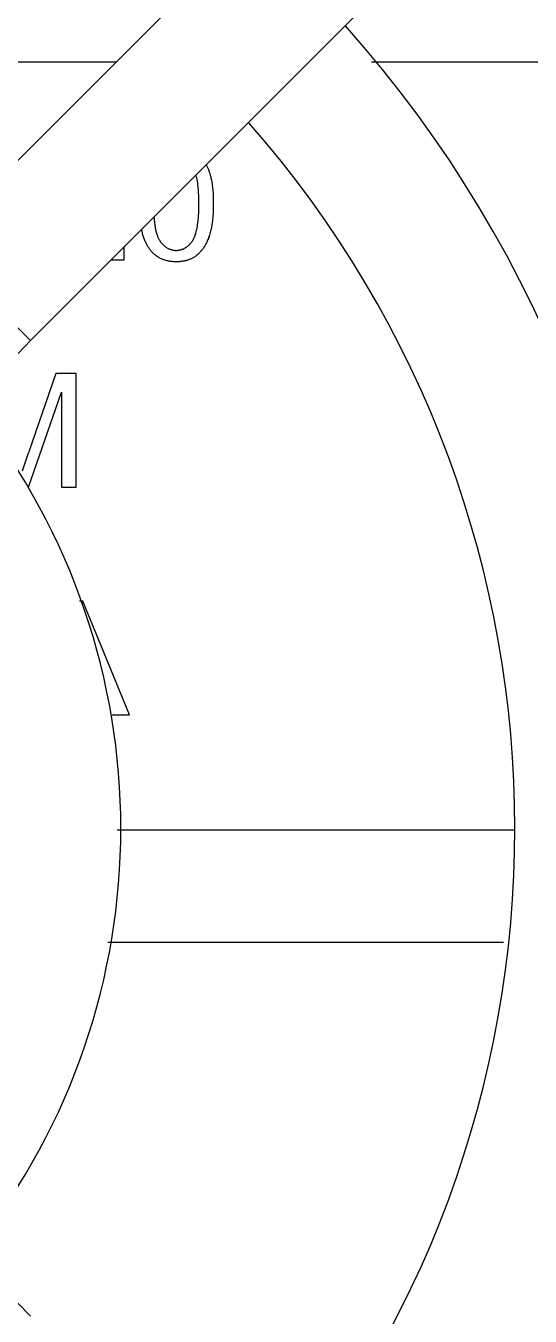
# Model space of a CAD drawing. Header units: millimetres. Extents: x -3 to 101, y -1 to 134.
# Drawn here: x 26.055 to 26.72, y 38.057 to 39.759 of the extents above; entities that cross this region are included whole.
import ezdxf

# ---------------------------------------------------------------- set-up
doc = ezdxf.new("R2010")
doc.units = ezdxf.units.MM

msp = doc.modelspace()

# ---------------------------------------------------------------- linework, layer by layer
for p, q in [((30.0698, 43.6071), (25.9335, 39.4708)), ((30.1971, 43.4798), (26.0607, 39.3435)), ((24.4061, 39.7111), (26.1739, 39.7111)), ((26.5106, 39.7111), (27.14, 39.7111)), ((26.0607, 39.3435), (25.9335, 39.4708)), ((26.1845, 39.45), (26.1845, 39.4677)), ((26.1673, 39.45), (26.1845, 39.45)), ((26.0942, 39.3), (26.0583, 39.1956)), ((26.1209, 39.3), (26.0942, 39.3)), ((26.1209, 39.15), (26.1209, 39.3)), ((26.0582, 39.15), (26.1018, 39.2756)), ((26.1018, 39.2756), (26.1018, 39.15)), ((26.0503, 39.1716), (26.0583, 39.1956)), ((26.1018, 39.15), (26.1209, 39.15)), ((26.13, 39), (26.1253, 39)), ((26.1914, 38.85), (26.13, 39)), ((26.1688, 38.85), (26.1914, 38.85)), ((26.1751, 38.6981), (26.6998, 38.6981)), ((26.163, 38.55), (26.6852, 38.55))]:
    msp.add_line(p, q)
for points in [[(26.2831, 39.524), (26.2831, 39.5243), (26.2831, 39.5273), (26.283, 39.5302), (26.283, 39.5329), (26.2829, 39.5355), (26.2827, 39.538), (26.2826, 39.5404), (26.2824, 39.5427), (26.2822, 39.5449), (26.282, 39.547), (26.2818, 39.549), (26.2815, 39.551), (26.2812, 39.5528), (26.281, 39.5545), (26.2806, 39.5562), (26.2803, 39.5578), (26.28, 39.5592), (26.2796, 39.5607), (26.2793, 39.562)], [(26.2928, 39.5755), (26.2932, 39.5746), (26.2936, 39.5738), (26.294, 39.5728), (26.2945, 39.5719), (26.2948, 39.571), (26.2952, 39.57), (26.2956, 39.5691), (26.296, 39.5681), (26.2963, 39.5671), (26.2967, 39.5661), (26.297, 39.565), (26.2974, 39.564), (26.2977, 39.5629), (26.298, 39.5618), (26.2983, 39.5607), (26.2986, 39.5596), (26.2987, 39.5594)], [(26.2987, 39.5594), (26.299, 39.558), (26.2993, 39.5566), (26.2996, 39.5551), (26.2999, 39.5535), (26.3002, 39.5519), (26.3005, 39.5501), (26.3007, 39.5483), (26.3009, 39.5464), (26.3011, 39.5445), (26.3013, 39.5424), (26.3015, 39.5402), (26.3017, 39.538), (26.3018, 39.5357), (26.3019, 39.5332), (26.302, 39.5307), (26.302, 39.528), (26.302, 39.5252), (26.302, 39.524)], [(26.2744, 39.4749), (26.2749, 39.4757), (26.2755, 39.4765), (26.276, 39.4774), (26.2765, 39.4784), (26.2769, 39.4794), (26.2774, 39.4805), (26.2779, 39.4817), (26.2783, 39.483), (26.2788, 39.4844), (26.2792, 39.4858), (26.2796, 39.4873), (26.28, 39.489), (26.2804, 39.4907), (26.2808, 39.4925), (26.2811, 39.4944), (26.2814, 39.4965), (26.2817, 39.4987), (26.282, 39.5009), (26.2822, 39.5033), (26.2825, 39.5059), (26.2827, 39.5085), (26.2828, 39.5113), (26.2829, 39.5143), (26.283, 39.5173), (26.2831, 39.5206), (26.2831, 39.524)], [(26.302, 39.524), (26.302, 39.5214), (26.302, 39.5186), (26.3019, 39.5159), (26.3018, 39.5132), (26.3017, 39.5107), (26.3015, 39.5082), (26.3013, 39.5058), (26.3011, 39.5035), (26.3008, 39.5013), (26.3005, 39.4991), (26.3002, 39.4971), (26.2999, 39.495), (26.2996, 39.4931), (26.2992, 39.4912), (26.2988, 39.4894), (26.2984, 39.4877), (26.298, 39.486), (26.2975, 39.4844), (26.2971, 39.4828), (26.2966, 39.4813)], [(26.2237, 39.5065), (26.2239, 39.5043), (26.2241, 39.5023), (26.2243, 39.5004), (26.2245, 39.4985), (26.2247, 39.4968), (26.225, 39.4951), (26.2253, 39.4935), (26.2255, 39.4919), (26.2258, 39.4905), (26.2261, 39.4891), (26.2264, 39.4877), (26.2268, 39.4864), (26.2271, 39.4852), (26.2274, 39.4841), (26.2278, 39.483), (26.2282, 39.4819), (26.2285, 39.481), (26.2289, 39.48), (26.2293, 39.4791), (26.2297, 39.4783), (26.2301, 39.4775), (26.2305, 39.4768), (26.2309, 39.4761), (26.2313, 39.4754), (26.2317, 39.4748)], [(26.219, 39.463), (26.2184, 39.4638), (26.2178, 39.4646), (26.2172, 39.4655), (26.2166, 39.4664), (26.216, 39.4673), (26.2154, 39.4682), (26.2149, 39.4692), (26.2143, 39.4702), (26.2138, 39.4712), (26.2133, 39.4722), (26.2128, 39.4733), (26.2123, 39.4744), (26.2118, 39.4755), (26.2113, 39.4767), (26.2109, 39.4779), (26.2104, 39.4792), (26.21, 39.4804), (26.2095, 39.4817), (26.2091, 39.4831), (26.2087, 39.4844), (26.2084, 39.4858), (26.208, 39.4873), (26.2076, 39.4888), (26.2073, 39.4901)], [(26.2966, 39.4813), (26.2964, 39.4807), (26.2959, 39.4795), (26.2955, 39.4782), (26.295, 39.477), (26.2945, 39.4759), (26.294, 39.4747), (26.2935, 39.4736), (26.2929, 39.4725), (26.2924, 39.4714), (26.2918, 39.4704), (26.2913, 39.4694), (26.2907, 39.4684), (26.2901, 39.4674), (26.2895, 39.4665), (26.2889, 39.4656), (26.2882, 39.4647), (26.2876, 39.4638), (26.2869, 39.463), (26.2862, 39.4621), (26.2856, 39.4613), (26.2849, 39.4605), (26.2841, 39.4598), (26.2834, 39.459), (26.2827, 39.4583), (26.2819, 39.4576), (26.2811, 39.4569), (26.2803, 39.4563)], [(26.2531, 39.4475), (26.2529, 39.4475), (26.2515, 39.4475), (26.2502, 39.4475), (26.2489, 39.4476), (26.2477, 39.4477), (26.2464, 39.4478), (26.2452, 39.448), (26.2441, 39.4482), (26.2429, 39.4484), (26.2418, 39.4486), (26.2406, 39.4489), (26.2395, 39.4492), (26.2385, 39.4495), (26.2374, 39.4499), (26.2364, 39.4502), (26.2354, 39.4506), (26.2344, 39.451), (26.2334, 39.4515), (26.2324, 39.4519), (26.2315, 39.4524), (26.2305, 39.4529), (26.2296, 39.4535), (26.2292, 39.4538), (26.2287, 39.4541), (26.2278, 39.4546), (26.227, 39.4553), (26.2261, 39.4559), (26.2253, 39.4566), (26.2244, 39.4573), (26.2236, 39.458), (26.2228, 39.4588), (26.222, 39.4595), (26.2213, 39.4604), (26.2205, 39.4612), (26.2198, 39.4621), (26.219, 39.463)], [(26.2317, 39.4748), (26.2319, 39.4745), (26.2324, 39.4738), (26.233, 39.4731), (26.2335, 39.4725), (26.234, 39.4718), (26.2346, 39.4712), (26.2351, 39.4706), (26.2356, 39.4701), (26.2362, 39.4695), (26.2368, 39.469), (26.2373, 39.4685), (26.2379, 39.468), (26.2384, 39.4676), (26.239, 39.4672), (26.2396, 39.4667), (26.2402, 39.4664), (26.2408, 39.466), (26.2414, 39.4656), (26.242, 39.4653), (26.2426, 39.465), (26.2432, 39.4647), (26.2438, 39.4644), (26.2444, 39.4642), (26.245, 39.464), (26.2457, 39.4637), (26.2463, 39.4635), (26.2469, 39.4634), (26.2476, 39.4632), (26.2483, 39.4631), (26.2489, 39.4629), (26.2496, 39.4628), (26.2503, 39.4627), (26.251, 39.4627), (26.2517, 39.4626), (26.2524, 39.4626), (26.2531, 39.4626)], [(26.2531, 39.4626), (26.2538, 39.4626), (26.2545, 39.4626), (26.2552, 39.4627), (26.2559, 39.4627), (26.2566, 39.4628), (26.2572, 39.4629), (26.2579, 39.4631), (26.2586, 39.4632), (26.2592, 39.4634), (26.2598, 39.4635), (26.2605, 39.4637), (26.2611, 39.464), (26.2617, 39.4642), (26.2624, 39.4645), (26.263, 39.4647), (26.2636, 39.465), (26.2642, 39.4653), (26.2648, 39.4657), (26.2654, 39.466), (26.2659, 39.4664), (26.2665, 39.4668), (26.2671, 39.4672), (26.2677, 39.4676), (26.2683, 39.4681), (26.2688, 39.4686), (26.2694, 39.4691), (26.2699, 39.4696), (26.2705, 39.4701), (26.271, 39.4707), (26.2716, 39.4713), (26.2721, 39.4719), (26.2727, 39.4726), (26.2732, 39.4732), (26.2737, 39.4739), (26.2743, 39.4747), (26.2744, 39.4749)], [(26.2803, 39.4563), (26.2796, 39.4557), (26.2789, 39.4551), (26.2782, 39.4546), (26.2775, 39.4541), (26.2767, 39.4536), (26.2759, 39.4531), (26.2752, 39.4527), (26.2744, 39.4522), (26.2736, 39.4518), (26.2727, 39.4514), (26.2719, 39.451), (26.271, 39.4507), (26.2702, 39.4503), (26.2693, 39.45), (26.2684, 39.4497), (26.2675, 39.4494), (26.2666, 39.4491), (26.2656, 39.4489), (26.2646, 39.4487), (26.2637, 39.4485), (26.2627, 39.4483), (26.2616, 39.4481), (26.2606, 39.4479), (26.2595, 39.4478), (26.2585, 39.4477), (26.2574, 39.4476), (26.2562, 39.4475), (26.2551, 39.4475), (26.2539, 39.4475), (26.2531, 39.4475)]]:
    msp.add_lwpolyline(points)
for centre, radius, start, end in [((25.29, 38.7), 1.59, 318.2569, 41.7431), ((25.29, 38.7), 1.41, 318.6808, 41.3192), ((26.7042, 38.7), 0.91, 135, 225), ((25.29, 38.7), 0.89, 321.72, 38.28)]:
    msp.add_arc(centre, radius, start, end)

doc.saveas('drawing.dxf')
